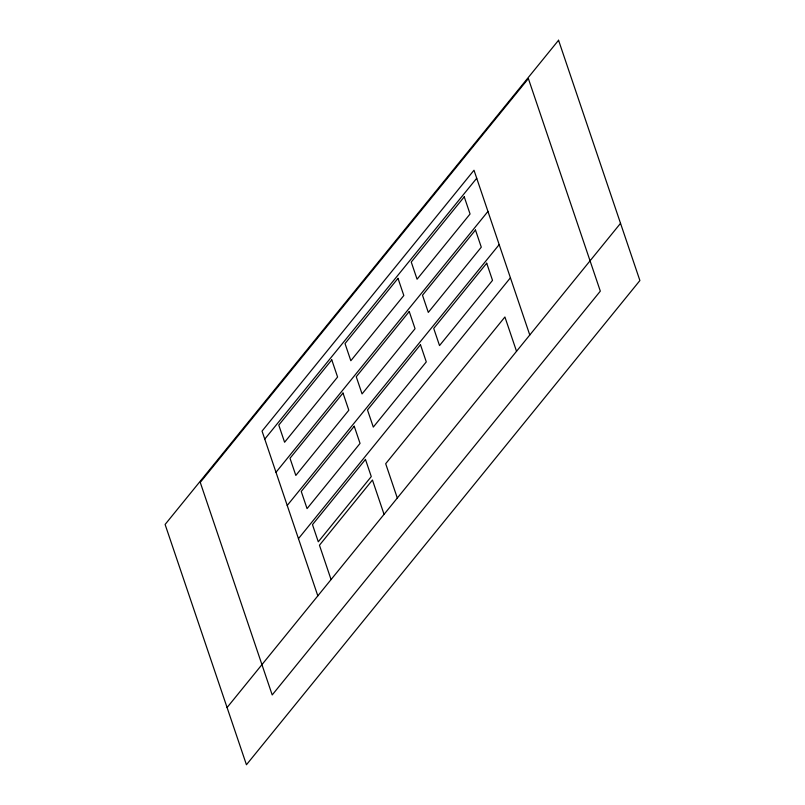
<?xml version="1.0" encoding="UTF-8"?>
<svg xmlns="http://www.w3.org/2000/svg" width="805" height="805" viewBox="0 0 805 805"><rect width="100%" height="100%" fill="white"/><g stroke="black" fill="none" stroke-linecap="round" stroke-linejoin="round"><path stroke-width="1.21" d="M264.765 439.097L476.721 178.247M275.994 472.283L487.951 211.433M287.224 505.46L499.181 244.609M298.454 538.646L510.42 277.795M227.08 707.535L620.524 223.327M529.781 335.011L474.004 170.237L262.048 431.088L317.824 595.861M516.538 351.312L504.916 316.989L385.686 463.71L397.308 498.043M384.055 514.345L372.443 480.011L319.454 545.227L331.066 579.56M558.559 40.25L165.106 524.458L246.441 764.75L639.894 280.543L558.559 40.25M528.372 78.588L200.254 482.386L272.201 694.946L600.319 291.148L528.372 78.588M331.771 359.865L278.782 425.08L284.588 442.247L337.587 377.032L331.771 359.865M398.012 278.349L345.023 343.564L350.829 360.731L403.818 295.516L398.012 278.349M464.244 196.833L411.254 262.048L417.071 279.214L470.06 213.999L464.244 196.833M343 393.051L290.011 458.266L295.827 475.433L348.817 410.218L343 393.051M409.242 311.535L356.253 376.75L362.059 393.917L415.048 328.702L409.242 311.535M475.483 230.019L422.494 295.234L428.3 312.4L481.289 247.185L475.483 230.019M354.24 426.237L301.251 491.453L307.057 508.609L360.046 443.404L354.24 426.237M420.472 344.721L367.483 409.936L373.299 427.093L426.288 361.888L420.472 344.721M486.713 263.205L433.724 328.42L439.53 345.576L492.519 280.371L486.713 263.205M365.47 459.424L312.481 524.629L318.287 541.795L371.276 476.58L365.47 459.424"/></g></svg>
